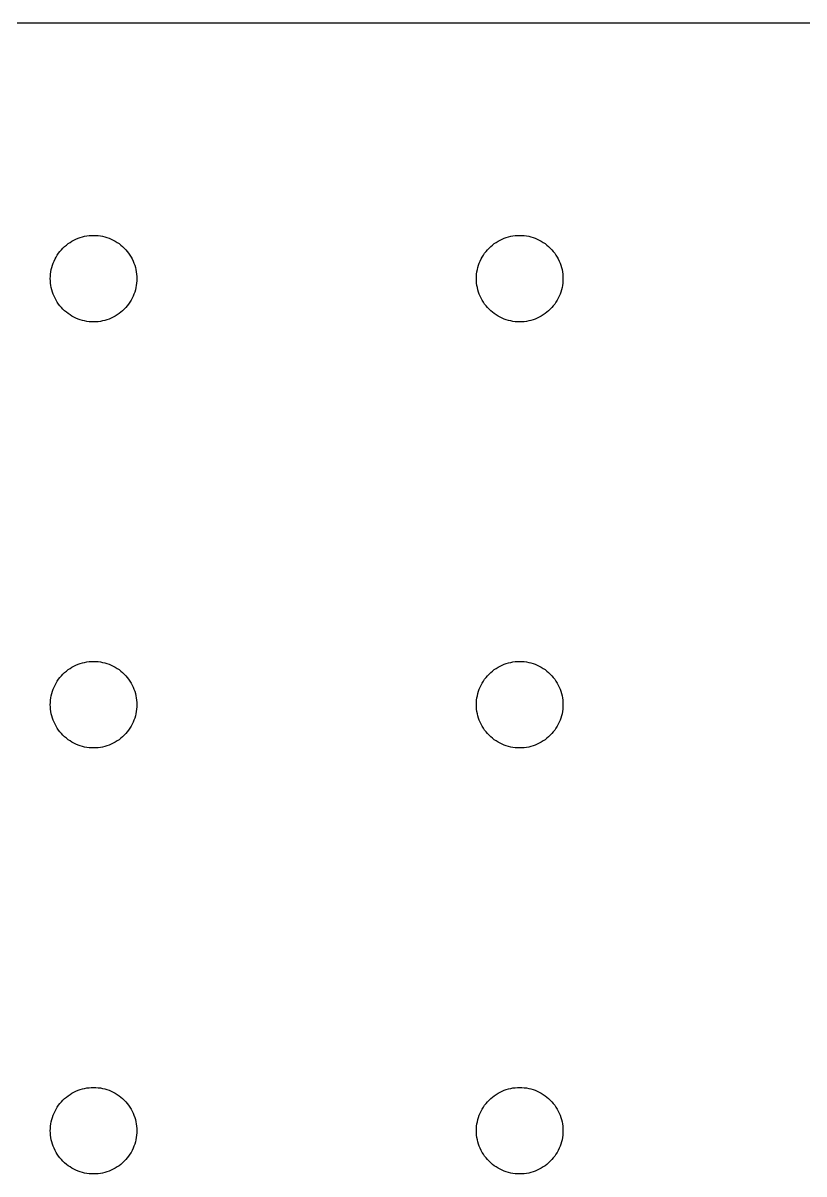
# Model space of a CAD drawing. Header units: metres. Extents: x 0 to 406, y 0 to 165.
# Drawn here: x 86.8 to 145, y 79.3 to 165.1 of the extents above; entities that cross this region are included whole.
import ezdxf

# ---------------------------------------------------------------- set-up
doc = ezdxf.new("R2010")
doc.units = ezdxf.units.M

msp = doc.modelspace()

# ---------------------------------------------------------------- linework, layer by layer
for p, q in [((406.4, 165.1), (0, 165.1)), ((91.5705, 149.235), (91.7379, 149.257)), ((91.7379, 149.257), (91.9062, 149.271)), ((91.9062, 149.271), (92.075, 149.275)), ((92.075, 149.275), (92.2438, 149.271)), ((92.2438, 149.271), (92.4121, 149.257)), ((92.4121, 149.257), (92.5795, 149.235)), ((123.32, 149.235), (123.488, 149.257)), ((123.488, 149.257), (123.656, 149.271)), ((123.656, 149.271), (123.825, 149.275)), ((123.825, 149.275), (123.994, 149.271)), ((123.994, 149.271), (124.162, 149.257)), ((124.162, 149.257), (124.33, 149.235)), ((89.7946, 148.33), (89.9171, 148.447)), ((89.9171, 148.447), (90.0454, 148.556)), ((90.0454, 148.556), (90.1794, 148.659)), ((90.1794, 148.659), (90.3185, 148.755)), ((90.3185, 148.755), (90.4625, 148.843)), ((90.4625, 148.843), (90.6109, 148.923)), ((90.6109, 148.923), (90.7633, 148.996)), ((90.7633, 148.996), (90.9193, 149.061)), ((90.9193, 149.061), (91.0784, 149.117)), ((91.0784, 149.117), (91.2403, 149.165)), ((91.2403, 149.165), (91.4045, 149.205)), ((91.4045, 149.205), (91.5705, 149.235)), ((92.5795, 149.235), (92.7455, 149.205)), ((92.7455, 149.205), (92.9097, 149.165)), ((92.9097, 149.165), (93.0716, 149.117)), ((93.0716, 149.117), (93.2307, 149.061)), ((93.2307, 149.061), (93.3867, 148.996)), ((93.3867, 148.996), (93.5391, 148.923)), ((93.5391, 148.923), (93.6875, 148.843)), ((93.6875, 148.843), (93.8315, 148.755)), ((93.8315, 148.755), (93.9706, 148.659)), ((93.9706, 148.659), (94.1046, 148.556)), ((94.1046, 148.556), (94.2329, 148.447)), ((94.2329, 148.447), (94.3554, 148.33)), ((121.545, 148.33), (121.667, 148.447)), ((121.667, 148.447), (121.795, 148.556)), ((121.795, 148.556), (121.929, 148.659)), ((121.929, 148.659), (122.069, 148.755)), ((122.069, 148.755), (122.212, 148.843)), ((122.212, 148.843), (122.361, 148.923)), ((122.361, 148.923), (122.513, 148.996)), ((122.513, 148.996), (122.669, 149.061)), ((122.669, 149.061), (122.828, 149.117)), ((122.828, 149.117), (122.99, 149.165)), ((122.99, 149.165), (123.154, 149.205)), ((123.154, 149.205), (123.32, 149.235)), ((124.33, 149.235), (124.496, 149.205)), ((124.496, 149.205), (124.66, 149.165)), ((124.66, 149.165), (124.822, 149.117)), ((124.822, 149.117), (124.981, 149.061)), ((124.981, 149.061), (125.137, 148.996)), ((125.137, 148.996), (125.289, 148.923)), ((125.289, 148.923), (125.437, 148.843)), ((125.437, 148.843), (125.581, 148.755)), ((125.581, 148.755), (125.721, 148.659)), ((125.721, 148.659), (125.855, 148.556)), ((125.855, 148.556), (125.983, 148.447)), ((125.983, 148.447), (126.105, 148.33)), ((89.2015, 147.514), (89.2821, 147.662)), ((89.2821, 147.662), (89.3703, 147.806)), ((89.3703, 147.806), (89.4659, 147.946)), ((89.4659, 147.946), (89.5687, 148.08)), ((89.5687, 148.08), (89.6784, 148.208)), ((89.6784, 148.208), (89.7946, 148.33)), ((94.3554, 148.33), (94.4716, 148.208)), ((94.4716, 148.208), (94.5813, 148.08)), ((94.5813, 148.08), (94.6841, 147.946)), ((94.6841, 147.946), (94.7797, 147.806)), ((94.7797, 147.806), (94.8679, 147.662)), ((94.8679, 147.662), (94.9485, 147.514)), ((120.952, 147.514), (121.032, 147.662)), ((121.032, 147.662), (121.12, 147.806)), ((121.12, 147.806), (121.216, 147.946)), ((121.216, 147.946), (121.319, 148.08)), ((121.319, 148.08), (121.428, 148.208)), ((121.428, 148.208), (121.545, 148.33)), ((126.105, 148.33), (126.222, 148.208)), ((126.222, 148.208), (126.331, 148.08)), ((126.331, 148.08), (126.434, 147.946)), ((126.434, 147.946), (126.53, 147.806)), ((126.53, 147.806), (126.618, 147.662)), ((126.618, 147.662), (126.698, 147.514)), ((88.8897, 146.555), (88.9205, 146.721)), ((88.9205, 146.721), (88.9599, 146.885)), ((88.9599, 146.885), (89.0078, 147.047)), ((89.0078, 147.047), (89.0642, 147.206)), ((89.0642, 147.206), (89.1288, 147.362)), ((89.1288, 147.362), (89.2015, 147.514)), ((94.9485, 147.514), (95.0212, 147.362)), ((95.0212, 147.362), (95.0858, 147.206)), ((95.0858, 147.206), (95.1422, 147.047)), ((95.1422, 147.047), (95.1901, 146.885)), ((95.1901, 146.885), (95.2295, 146.721)), ((95.2295, 146.721), (95.2603, 146.555)), ((120.64, 146.555), (120.67, 146.721)), ((120.67, 146.721), (120.71, 146.885)), ((120.71, 146.885), (120.758, 147.047)), ((120.758, 147.047), (120.814, 147.206)), ((120.814, 147.206), (120.879, 147.362)), ((120.879, 147.362), (120.952, 147.514)), ((126.698, 147.514), (126.771, 147.362)), ((126.771, 147.362), (126.836, 147.206)), ((126.836, 147.206), (126.892, 147.047)), ((126.892, 147.047), (126.94, 146.885)), ((126.94, 146.885), (126.98, 146.721)), ((126.98, 146.721), (127.01, 146.555)), ((88.85, 146.05), (88.8544, 146.219)), ((88.8544, 145.881), (88.85, 146.05)), ((88.8544, 146.219), (88.8677, 146.387)), ((88.8677, 145.713), (88.8544, 145.881)), ((88.8677, 146.387), (88.8897, 146.555)), ((95.2603, 146.555), (95.2823, 146.387)), ((95.2823, 146.387), (95.2956, 146.219)), ((95.2956, 145.881), (95.2823, 145.713)), ((95.2956, 146.219), (95.3, 146.05)), ((95.3, 146.05), (95.2956, 145.881)), ((120.6, 146.05), (120.604, 146.219)), ((120.604, 145.881), (120.6, 146.05)), ((120.604, 146.219), (120.618, 146.387)), ((120.618, 145.713), (120.604, 145.881)), ((120.618, 146.387), (120.64, 146.555)), ((127.01, 146.555), (127.032, 146.387)), ((127.032, 146.387), (127.046, 146.219)), ((127.046, 145.881), (127.032, 145.713)), ((127.046, 146.219), (127.05, 146.05)), ((127.05, 146.05), (127.046, 145.881)), ((88.8897, 145.545), (88.8677, 145.713)), ((88.9205, 145.379), (88.8897, 145.545)), ((88.9599, 145.215), (88.9205, 145.379)), ((89.0078, 145.053), (88.9599, 145.215)), ((89.0642, 144.894), (89.0078, 145.053)), ((95.1422, 145.053), (95.0858, 144.894)), ((95.1901, 145.215), (95.1422, 145.053)), ((95.2295, 145.379), (95.1901, 145.215)), ((95.2603, 145.545), (95.2295, 145.379)), ((95.2823, 145.713), (95.2603, 145.545)), ((120.64, 145.545), (120.618, 145.713)), ((120.67, 145.379), (120.64, 145.545)), ((120.71, 145.215), (120.67, 145.379)), ((120.758, 145.053), (120.71, 145.215)), ((120.814, 144.894), (120.758, 145.053)), ((126.892, 145.053), (126.836, 144.894)), ((126.94, 145.215), (126.892, 145.053)), ((126.98, 145.379), (126.94, 145.215)), ((127.01, 145.545), (126.98, 145.379)), ((127.032, 145.713), (127.01, 145.545)), ((89.1288, 144.738), (89.0642, 144.894)), ((89.2015, 144.586), (89.1288, 144.738)), ((89.2821, 144.438), (89.2015, 144.586)), ((89.3703, 144.294), (89.2821, 144.438)), ((89.4659, 144.154), (89.3703, 144.294)), ((89.5687, 144.02), (89.4659, 144.154)), ((94.6841, 144.154), (94.5813, 144.02)), ((94.7797, 144.294), (94.6841, 144.154)), ((94.8679, 144.438), (94.7797, 144.294)), ((94.9485, 144.586), (94.8679, 144.438)), ((95.0212, 144.738), (94.9485, 144.586)), ((95.0858, 144.894), (95.0212, 144.738)), ((120.879, 144.738), (120.814, 144.894)), ((120.952, 144.586), (120.879, 144.738)), ((121.032, 144.438), (120.952, 144.586)), ((121.12, 144.294), (121.032, 144.438)), ((121.216, 144.154), (121.12, 144.294)), ((121.319, 144.02), (121.216, 144.154)), ((126.434, 144.154), (126.331, 144.02)), ((126.53, 144.294), (126.434, 144.154)), ((126.618, 144.438), (126.53, 144.294)), ((126.698, 144.586), (126.618, 144.438)), ((126.771, 144.738), (126.698, 144.586)), ((126.836, 144.894), (126.771, 144.738)), ((89.6784, 143.892), (89.5687, 144.02)), ((89.7946, 143.77), (89.6784, 143.892)), ((89.9171, 143.653), (89.7946, 143.77)), ((90.0454, 143.544), (89.9171, 143.653)), ((90.1794, 143.441), (90.0454, 143.544)), ((90.3185, 143.345), (90.1794, 143.441)), ((90.4625, 143.257), (90.3185, 143.345)), ((90.6109, 143.177), (90.4625, 143.257)), ((93.6875, 143.257), (93.5391, 143.177)), ((93.8315, 143.345), (93.6875, 143.257)), ((93.9706, 143.441), (93.8315, 143.345)), ((94.1046, 143.544), (93.9706, 143.441)), ((94.2329, 143.653), (94.1046, 143.544)), ((94.3554, 143.77), (94.2329, 143.653)), ((94.4716, 143.892), (94.3554, 143.77)), ((94.5813, 144.02), (94.4716, 143.892)), ((121.428, 143.892), (121.319, 144.02)), ((121.545, 143.77), (121.428, 143.892)), ((121.667, 143.653), (121.545, 143.77)), ((121.795, 143.544), (121.667, 143.653)), ((121.929, 143.441), (121.795, 143.544)), ((122.069, 143.345), (121.929, 143.441)), ((122.212, 143.257), (122.069, 143.345)), ((122.361, 143.177), (122.212, 143.257)), ((125.437, 143.257), (125.289, 143.177)), ((125.581, 143.345), (125.437, 143.257)), ((125.721, 143.441), (125.581, 143.345)), ((125.855, 143.544), (125.721, 143.441)), ((125.983, 143.653), (125.855, 143.544)), ((126.105, 143.77), (125.983, 143.653)), ((126.222, 143.892), (126.105, 143.77)), ((126.331, 144.02), (126.222, 143.892)), ((90.7633, 143.104), (90.6109, 143.177)), ((90.9193, 143.039), (90.7633, 143.104)), ((91.0784, 142.983), (90.9193, 143.039)), ((91.2403, 142.935), (91.0784, 142.983)), ((91.4045, 142.895), (91.2403, 142.935)), ((91.5705, 142.865), (91.4045, 142.895)), ((91.7379, 142.843), (91.5705, 142.865)), ((91.9062, 142.829), (91.7379, 142.843)), ((92.075, 142.825), (91.9062, 142.829)), ((92.2438, 142.829), (92.075, 142.825)), ((92.4121, 142.843), (92.2438, 142.829)), ((92.5795, 142.865), (92.4121, 142.843)), ((92.7455, 142.895), (92.5795, 142.865)), ((92.9097, 142.935), (92.7455, 142.895)), ((93.0716, 142.983), (92.9097, 142.935)), ((93.2307, 143.039), (93.0716, 142.983)), ((93.3867, 143.104), (93.2307, 143.039)), ((93.5391, 143.177), (93.3867, 143.104)), ((122.513, 143.104), (122.361, 143.177)), ((122.669, 143.039), (122.513, 143.104)), ((122.828, 142.983), (122.669, 143.039)), ((122.99, 142.935), (122.828, 142.983)), ((123.154, 142.895), (122.99, 142.935)), ((123.32, 142.865), (123.154, 142.895)), ((123.488, 142.843), (123.32, 142.865)), ((123.656, 142.829), (123.488, 142.843)), ((123.825, 142.825), (123.656, 142.829)), ((123.994, 142.829), (123.825, 142.825)), ((124.162, 142.843), (123.994, 142.829)), ((124.33, 142.865), (124.162, 142.843)), ((124.496, 142.895), (124.33, 142.865)), ((124.66, 142.935), (124.496, 142.895)), ((124.822, 142.983), (124.66, 142.935)), ((124.981, 143.039), (124.822, 142.983)), ((125.137, 143.104), (124.981, 143.039)), ((125.289, 143.177), (125.137, 143.104)), ((91.7379, 117.507), (91.9062, 117.521)), ((91.9062, 117.521), (92.075, 117.525)), ((92.075, 117.525), (92.2438, 117.521)), ((92.2438, 117.521), (92.4121, 117.507)), ((123.488, 117.507), (123.656, 117.521)), ((123.656, 117.521), (123.825, 117.525)), ((123.825, 117.525), (123.994, 117.521)), ((123.994, 117.521), (124.162, 117.507)), ((89.7946, 116.58), (89.9171, 116.697)), ((89.9171, 116.697), (90.0454, 116.806)), ((90.0454, 116.806), (90.1794, 116.909)), ((90.1794, 116.909), (90.3185, 117.005)), ((90.3185, 117.005), (90.4625, 117.093)), ((90.4625, 117.093), (90.6109, 117.173)), ((90.6109, 117.173), (90.7633, 117.246)), ((90.7633, 117.246), (90.9193, 117.311)), ((90.9193, 117.311), (91.0784, 117.367)), ((91.0784, 117.367), (91.2403, 117.415)), ((91.2403, 117.415), (91.4045, 117.455)), ((91.4045, 117.455), (91.5705, 117.485)), ((91.5705, 117.485), (91.7379, 117.507)), ((92.4121, 117.507), (92.5795, 117.485)), ((92.5795, 117.485), (92.7455, 117.455)), ((92.7455, 117.455), (92.9097, 117.415)), ((92.9097, 117.415), (93.0716, 117.367)), ((93.0716, 117.367), (93.2307, 117.311)), ((93.2307, 117.311), (93.3867, 117.246)), ((93.3867, 117.246), (93.5391, 117.173)), ((93.5391, 117.173), (93.6875, 117.093)), ((93.6875, 117.093), (93.8315, 117.005)), ((93.8315, 117.005), (93.9706, 116.909)), ((93.9706, 116.909), (94.1046, 116.806)), ((94.1046, 116.806), (94.2329, 116.697)), ((94.2329, 116.697), (94.3554, 116.58)), ((121.545, 116.58), (121.667, 116.697)), ((121.667, 116.697), (121.795, 116.806)), ((121.795, 116.806), (121.929, 116.909)), ((121.929, 116.909), (122.069, 117.005)), ((122.069, 117.005), (122.212, 117.093)), ((122.212, 117.093), (122.361, 117.173)), ((122.361, 117.173), (122.513, 117.246)), ((122.513, 117.246), (122.669, 117.311)), ((122.669, 117.311), (122.828, 117.367)), ((122.828, 117.367), (122.99, 117.415)), ((122.99, 117.415), (123.154, 117.455)), ((123.154, 117.455), (123.32, 117.485)), ((123.32, 117.485), (123.488, 117.507)), ((124.162, 117.507), (124.33, 117.485)), ((124.33, 117.485), (124.496, 117.455)), ((124.496, 117.455), (124.66, 117.415)), ((124.66, 117.415), (124.822, 117.367)), ((124.822, 117.367), (124.981, 117.311)), ((124.981, 117.311), (125.137, 117.246)), ((125.137, 117.246), (125.289, 117.173)), ((125.289, 117.173), (125.437, 117.093)), ((125.437, 117.093), (125.581, 117.005)), ((125.581, 117.005), (125.721, 116.909)), ((125.721, 116.909), (125.855, 116.806)), ((125.855, 116.806), (125.983, 116.697)), ((125.983, 116.697), (126.105, 116.58)), ((89.2015, 115.764), (89.2821, 115.912)), ((89.2821, 115.912), (89.3703, 116.056)), ((89.3703, 116.056), (89.4659, 116.196)), ((89.4659, 116.196), (89.5687, 116.33)), ((89.5687, 116.33), (89.6784, 116.458)), ((89.6784, 116.458), (89.7946, 116.58)), ((94.3554, 116.58), (94.4716, 116.458)), ((94.4716, 116.458), (94.5813, 116.33)), ((94.5813, 116.33), (94.6841, 116.196)), ((94.6841, 116.196), (94.7797, 116.056)), ((94.7797, 116.056), (94.8679, 115.912)), ((94.8679, 115.912), (94.9485, 115.764)), ((120.952, 115.764), (121.032, 115.912)), ((121.032, 115.912), (121.12, 116.056)), ((121.12, 116.056), (121.216, 116.196)), ((121.216, 116.196), (121.319, 116.33)), ((121.319, 116.33), (121.428, 116.458)), ((121.428, 116.458), (121.545, 116.58)), ((126.105, 116.58), (126.222, 116.458)), ((126.222, 116.458), (126.331, 116.33)), ((126.331, 116.33), (126.434, 116.196)), ((126.434, 116.196), (126.53, 116.056)), ((126.53, 116.056), (126.618, 115.912)), ((126.618, 115.912), (126.698, 115.764)), ((88.8897, 114.805), (88.9205, 114.971)), ((88.9205, 114.971), (88.9599, 115.135)), ((88.9599, 115.135), (89.0078, 115.297)), ((89.0078, 115.297), (89.0642, 115.456)), ((89.0642, 115.456), (89.1288, 115.612)), ((89.1288, 115.612), (89.2015, 115.764)), ((94.9485, 115.764), (95.0212, 115.612)), ((95.0212, 115.612), (95.0858, 115.456)), ((95.0858, 115.456), (95.1422, 115.297)), ((95.1422, 115.297), (95.1901, 115.135)), ((95.1901, 115.135), (95.2295, 114.971)), ((95.2295, 114.971), (95.2603, 114.805)), ((120.64, 114.805), (120.67, 114.971)), ((120.67, 114.971), (120.71, 115.135)), ((120.71, 115.135), (120.758, 115.297)), ((120.758, 115.297), (120.814, 115.456)), ((120.814, 115.456), (120.879, 115.612)), ((120.879, 115.612), (120.952, 115.764)), ((126.698, 115.764), (126.771, 115.612)), ((126.771, 115.612), (126.836, 115.456)), ((126.836, 115.456), (126.892, 115.297)), ((126.892, 115.297), (126.94, 115.135)), ((126.94, 115.135), (126.98, 114.971)), ((126.98, 114.971), (127.01, 114.805)), ((88.85, 114.3), (88.8544, 114.469)), ((88.8544, 114.131), (88.85, 114.3)), ((88.8544, 114.469), (88.8677, 114.637)), ((88.8677, 113.963), (88.8544, 114.131)), ((88.8677, 114.637), (88.8897, 114.805)), ((95.2603, 114.805), (95.2823, 114.637)), ((95.2823, 114.637), (95.2956, 114.469)), ((95.2956, 114.131), (95.2823, 113.963)), ((95.2956, 114.469), (95.3, 114.3)), ((95.3, 114.3), (95.2956, 114.131)), ((120.6, 114.3), (120.604, 114.469)), ((120.604, 114.131), (120.6, 114.3)), ((120.604, 114.469), (120.618, 114.637)), ((120.618, 113.963), (120.604, 114.131)), ((120.618, 114.637), (120.64, 114.805)), ((127.01, 114.805), (127.032, 114.637)), ((127.032, 114.637), (127.046, 114.469)), ((127.046, 114.131), (127.032, 113.963)), ((127.046, 114.469), (127.05, 114.3)), ((127.05, 114.3), (127.046, 114.131)), ((88.8897, 113.795), (88.8677, 113.963)), ((88.9205, 113.629), (88.8897, 113.795)), ((88.9599, 113.465), (88.9205, 113.629)), ((89.0078, 113.303), (88.9599, 113.465)), ((89.0642, 113.144), (89.0078, 113.303)), ((95.1422, 113.303), (95.0858, 113.144)), ((95.1901, 113.465), (95.1422, 113.303)), ((95.2295, 113.629), (95.1901, 113.465)), ((95.2603, 113.795), (95.2295, 113.629)), ((95.2823, 113.963), (95.2603, 113.795)), ((120.64, 113.795), (120.618, 113.963)), ((120.67, 113.629), (120.64, 113.795)), ((120.71, 113.465), (120.67, 113.629)), ((120.758, 113.303), (120.71, 113.465)), ((120.814, 113.144), (120.758, 113.303)), ((126.892, 113.303), (126.836, 113.144)), ((126.94, 113.465), (126.892, 113.303)), ((126.98, 113.629), (126.94, 113.465)), ((127.01, 113.795), (126.98, 113.629)), ((127.032, 113.963), (127.01, 113.795)), ((89.1288, 112.988), (89.0642, 113.144)), ((89.2015, 112.836), (89.1288, 112.988)), ((89.2821, 112.688), (89.2015, 112.836)), ((89.3703, 112.544), (89.2821, 112.688)), ((89.4659, 112.404), (89.3703, 112.544)), ((89.5687, 112.27), (89.4659, 112.404)), ((94.6841, 112.404), (94.5813, 112.27)), ((94.7797, 112.544), (94.6841, 112.404)), ((94.8679, 112.688), (94.7797, 112.544)), ((94.9485, 112.836), (94.8679, 112.688)), ((95.0212, 112.988), (94.9485, 112.836)), ((95.0858, 113.144), (95.0212, 112.988)), ((120.879, 112.988), (120.814, 113.144)), ((120.952, 112.836), (120.879, 112.988)), ((121.032, 112.688), (120.952, 112.836)), ((121.12, 112.544), (121.032, 112.688)), ((121.216, 112.404), (121.12, 112.544)), ((121.319, 112.27), (121.216, 112.404)), ((126.434, 112.404), (126.331, 112.27)), ((126.53, 112.544), (126.434, 112.404)), ((126.618, 112.688), (126.53, 112.544)), ((126.698, 112.836), (126.618, 112.688)), ((126.771, 112.988), (126.698, 112.836)), ((126.836, 113.144), (126.771, 112.988)), ((89.6784, 112.142), (89.5687, 112.27)), ((89.7946, 112.02), (89.6784, 112.142)), ((89.9171, 111.903), (89.7946, 112.02)), ((90.0454, 111.794), (89.9171, 111.903)), ((90.1794, 111.691), (90.0454, 111.794)), ((90.3185, 111.595), (90.1794, 111.691)), ((90.4625, 111.507), (90.3185, 111.595)), ((93.8315, 111.595), (93.6875, 111.507)), ((93.9706, 111.691), (93.8315, 111.595)), ((94.1046, 111.794), (93.9706, 111.691)), ((94.2329, 111.903), (94.1046, 111.794)), ((94.3554, 112.02), (94.2329, 111.903)), ((94.4716, 112.142), (94.3554, 112.02)), ((94.5813, 112.27), (94.4716, 112.142)), ((121.428, 112.142), (121.319, 112.27)), ((121.545, 112.02), (121.428, 112.142)), ((121.667, 111.903), (121.545, 112.02)), ((121.795, 111.794), (121.667, 111.903)), ((121.929, 111.691), (121.795, 111.794)), ((122.069, 111.595), (121.929, 111.691)), ((122.212, 111.507), (122.069, 111.595)), ((125.581, 111.595), (125.437, 111.507)), ((125.721, 111.691), (125.581, 111.595)), ((125.855, 111.794), (125.721, 111.691)), ((125.983, 111.903), (125.855, 111.794)), ((126.105, 112.02), (125.983, 111.903)), ((126.222, 112.142), (126.105, 112.02)), ((126.331, 112.27), (126.222, 112.142)), ((90.6109, 111.427), (90.4625, 111.507)), ((90.7633, 111.354), (90.6109, 111.427)), ((90.9193, 111.289), (90.7633, 111.354)), ((91.0784, 111.233), (90.9193, 111.289)), ((91.2403, 111.185), (91.0784, 111.233)), ((91.4045, 111.145), (91.2403, 111.185)), ((91.5705, 111.115), (91.4045, 111.145)), ((91.7379, 111.093), (91.5705, 111.115)), ((91.9062, 111.079), (91.7379, 111.093)), ((92.075, 111.075), (91.9062, 111.079)), ((92.2438, 111.079), (92.075, 111.075)), ((92.4121, 111.093), (92.2438, 111.079)), ((92.5795, 111.115), (92.4121, 111.093)), ((92.7455, 111.145), (92.5795, 111.115)), ((92.9097, 111.185), (92.7455, 111.145)), ((93.0716, 111.233), (92.9097, 111.185)), ((93.2307, 111.289), (93.0716, 111.233)), ((93.3867, 111.354), (93.2307, 111.289)), ((93.5391, 111.427), (93.3867, 111.354)), ((93.6875, 111.507), (93.5391, 111.427)), ((122.361, 111.427), (122.212, 111.507)), ((122.513, 111.354), (122.361, 111.427)), ((122.669, 111.289), (122.513, 111.354)), ((122.828, 111.233), (122.669, 111.289)), ((122.99, 111.185), (122.828, 111.233)), ((123.154, 111.145), (122.99, 111.185)), ((123.32, 111.115), (123.154, 111.145)), ((123.488, 111.093), (123.32, 111.115)), ((123.656, 111.079), (123.488, 111.093)), ((123.825, 111.075), (123.656, 111.079)), ((123.994, 111.079), (123.825, 111.075)), ((124.162, 111.093), (123.994, 111.079)), ((124.33, 111.115), (124.162, 111.093)), ((124.496, 111.145), (124.33, 111.115)), ((124.66, 111.185), (124.496, 111.145)), ((124.822, 111.233), (124.66, 111.185)), ((124.981, 111.289), (124.822, 111.233)), ((125.137, 111.354), (124.981, 111.289)), ((125.289, 111.427), (125.137, 111.354)), ((125.437, 111.507), (125.289, 111.427)), ((91.9062, 85.7706), (92.075, 85.775)), ((92.075, 85.775), (92.2438, 85.7706)), ((123.656, 85.7706), (123.825, 85.775)), ((123.825, 85.775), (123.994, 85.7706)), ((89.7946, 84.8304), (89.9171, 84.9466)), ((89.9171, 84.9466), (90.0454, 85.0563)), ((90.0454, 85.0563), (90.1794, 85.1591)), ((90.1794, 85.1591), (90.3185, 85.2547)), ((90.3185, 85.2547), (90.4625, 85.3429)), ((90.4625, 85.3429), (90.6109, 85.4235)), ((90.6109, 85.4235), (90.7633, 85.4962)), ((90.7633, 85.4962), (90.9193, 85.5608)), ((90.9193, 85.5608), (91.0784, 85.6172)), ((91.0784, 85.6172), (91.2403, 85.6651)), ((91.2403, 85.6651), (91.4045, 85.7045)), ((91.4045, 85.7045), (91.5705, 85.7353)), ((91.5705, 85.7353), (91.7379, 85.7573)), ((91.7379, 85.7573), (91.9062, 85.7706)), ((92.2438, 85.7706), (92.4121, 85.7573)), ((92.4121, 85.7573), (92.5795, 85.7353)), ((92.5795, 85.7353), (92.7455, 85.7045)), ((92.7455, 85.7045), (92.9097, 85.6651)), ((92.9097, 85.6651), (93.0716, 85.6172)), ((93.0716, 85.6172), (93.2307, 85.5608)), ((93.2307, 85.5608), (93.3867, 85.4962)), ((93.3867, 85.4962), (93.5391, 85.4235)), ((93.5391, 85.4235), (93.6875, 85.3429)), ((93.6875, 85.3429), (93.8315, 85.2547)), ((93.8315, 85.2547), (93.9706, 85.1591)), ((93.9706, 85.1591), (94.1046, 85.0563)), ((94.1046, 85.0563), (94.2329, 84.9466)), ((94.2329, 84.9466), (94.3554, 84.8304)), ((121.545, 84.8304), (121.667, 84.9466)), ((121.667, 84.9466), (121.795, 85.0563)), ((121.795, 85.0563), (121.929, 85.1591)), ((121.929, 85.1591), (122.069, 85.2547)), ((122.069, 85.2547), (122.212, 85.3429)), ((122.212, 85.3429), (122.361, 85.4235)), ((122.361, 85.4235), (122.513, 85.4962)), ((122.513, 85.4962), (122.669, 85.5608)), ((122.669, 85.5608), (122.828, 85.6172)), ((122.828, 85.6172), (122.99, 85.6651)), ((122.99, 85.6651), (123.154, 85.7045)), ((123.154, 85.7045), (123.32, 85.7353)), ((123.32, 85.7353), (123.488, 85.7573)), ((123.488, 85.7573), (123.656, 85.7706)), ((123.994, 85.7706), (124.162, 85.7573)), ((124.162, 85.7573), (124.33, 85.7353)), ((124.33, 85.7353), (124.496, 85.7045)), ((124.496, 85.7045), (124.66, 85.6651)), ((124.66, 85.6651), (124.822, 85.6172)), ((124.822, 85.6172), (124.981, 85.5608)), ((124.981, 85.5608), (125.137, 85.4962)), ((125.137, 85.4962), (125.289, 85.4235)), ((125.289, 85.4235), (125.437, 85.3429)), ((125.437, 85.3429), (125.581, 85.2547)), ((125.581, 85.2547), (125.721, 85.1591)), ((125.721, 85.1591), (125.855, 85.0563)), ((125.855, 85.0563), (125.983, 84.9466)), ((125.983, 84.9466), (126.105, 84.8304)), ((89.2015, 84.0141), (89.2821, 84.1625)), ((89.2821, 84.1625), (89.3703, 84.3065)), ((89.3703, 84.3065), (89.4659, 84.4456)), ((89.4659, 84.4456), (89.5687, 84.5796)), ((89.5687, 84.5796), (89.6784, 84.7079)), ((89.6784, 84.7079), (89.7946, 84.8304)), ((94.3554, 84.8304), (94.4716, 84.7079)), ((94.4716, 84.7079), (94.5813, 84.5796)), ((94.5813, 84.5796), (94.6841, 84.4456)), ((94.6841, 84.4456), (94.7797, 84.3065)), ((94.7797, 84.3065), (94.8679, 84.1625)), ((94.8679, 84.1625), (94.9485, 84.0141)), ((120.952, 84.0141), (121.032, 84.1625)), ((121.032, 84.1625), (121.12, 84.3065)), ((121.12, 84.3065), (121.216, 84.4456)), ((121.216, 84.4456), (121.319, 84.5796)), ((121.319, 84.5796), (121.428, 84.7079)), ((121.428, 84.7079), (121.545, 84.8304)), ((126.105, 84.8304), (126.222, 84.7079)), ((126.222, 84.7079), (126.331, 84.5796)), ((126.331, 84.5796), (126.434, 84.4456)), ((126.434, 84.4456), (126.53, 84.3065)), ((126.53, 84.3065), (126.618, 84.1625)), ((126.618, 84.1625), (126.698, 84.0141)), ((88.8897, 83.0545), (88.9205, 83.2205)), ((88.9205, 83.2205), (88.9599, 83.3847)), ((88.9599, 83.3847), (89.0078, 83.5466)), ((89.0078, 83.5466), (89.0642, 83.7057)), ((89.0642, 83.7057), (89.1288, 83.8617)), ((89.1288, 83.8617), (89.2015, 84.0141)), ((94.9485, 84.0141), (95.0212, 83.8617)), ((95.0212, 83.8617), (95.0858, 83.7057)), ((95.0858, 83.7057), (95.1422, 83.5466)), ((95.1422, 83.5466), (95.1901, 83.3847)), ((95.1901, 83.3847), (95.2295, 83.2205)), ((95.2295, 83.2205), (95.2603, 83.0545)), ((120.64, 83.0545), (120.67, 83.2205)), ((120.67, 83.2205), (120.71, 83.3847)), ((120.71, 83.3847), (120.758, 83.5466)), ((120.758, 83.5466), (120.814, 83.7057)), ((120.814, 83.7057), (120.879, 83.8617)), ((120.879, 83.8617), (120.952, 84.0141)), ((126.698, 84.0141), (126.771, 83.8617)), ((126.771, 83.8617), (126.836, 83.7057)), ((126.836, 83.7057), (126.892, 83.5466)), ((126.892, 83.5466), (126.94, 83.3847)), ((126.94, 83.3847), (126.98, 83.2205)), ((126.98, 83.2205), (127.01, 83.0545)), ((88.85, 82.55), (88.8544, 82.7188)), ((88.8544, 82.3812), (88.85, 82.55)), ((88.8544, 82.7188), (88.8677, 82.8871)), ((88.8677, 82.2129), (88.8544, 82.3812)), ((88.8677, 82.8871), (88.8897, 83.0545)), ((95.2603, 83.0545), (95.2823, 82.8871)), ((95.2823, 82.8871), (95.2956, 82.7188)), ((95.2956, 82.3812), (95.2823, 82.2129)), ((95.2956, 82.7188), (95.3, 82.55)), ((95.3, 82.55), (95.2956, 82.3812)), ((120.6, 82.55), (120.604, 82.7188)), ((120.604, 82.3812), (120.6, 82.55)), ((120.604, 82.7188), (120.618, 82.8871)), ((120.618, 82.2129), (120.604, 82.3812)), ((120.618, 82.8871), (120.64, 83.0545)), ((127.01, 83.0545), (127.032, 82.8871)), ((127.032, 82.8871), (127.046, 82.7188)), ((127.046, 82.3812), (127.032, 82.2129)), ((127.046, 82.7188), (127.05, 82.55)), ((127.05, 82.55), (127.046, 82.3812)), ((88.8897, 82.0455), (88.8677, 82.2129)), ((88.9205, 81.8795), (88.8897, 82.0455)), ((88.9599, 81.7153), (88.9205, 81.8795)), ((89.0078, 81.5534), (88.9599, 81.7153)), ((89.0642, 81.3943), (89.0078, 81.5534)), ((95.1422, 81.5534), (95.0858, 81.3943)), ((95.1901, 81.7153), (95.1422, 81.5534)), ((95.2295, 81.8795), (95.1901, 81.7153)), ((95.2603, 82.0455), (95.2295, 81.8795)), ((95.2823, 82.2129), (95.2603, 82.0455)), ((120.64, 82.0455), (120.618, 82.2129)), ((120.67, 81.8795), (120.64, 82.0455)), ((120.71, 81.7153), (120.67, 81.8795)), ((120.758, 81.5534), (120.71, 81.7153)), ((120.814, 81.3943), (120.758, 81.5534)), ((126.892, 81.5534), (126.836, 81.3943)), ((126.94, 81.7153), (126.892, 81.5534)), ((126.98, 81.8795), (126.94, 81.7153)), ((127.01, 82.0455), (126.98, 81.8795)), ((127.032, 82.2129), (127.01, 82.0455)), ((89.1288, 81.2383), (89.0642, 81.3943)), ((89.2015, 81.0859), (89.1288, 81.2383)), ((89.2821, 80.9375), (89.2015, 81.0859)), ((89.3703, 80.7935), (89.2821, 80.9375)), ((89.4659, 80.6544), (89.3703, 80.7935)), ((89.5687, 80.5204), (89.4659, 80.6544)), ((94.6841, 80.6544), (94.5813, 80.5204)), ((94.7797, 80.7935), (94.6841, 80.6544)), ((94.8679, 80.9375), (94.7797, 80.7935)), ((94.9485, 81.0859), (94.8679, 80.9375)), ((95.0212, 81.2383), (94.9485, 81.0859)), ((95.0858, 81.3943), (95.0212, 81.2383)), ((120.879, 81.2383), (120.814, 81.3943)), ((120.952, 81.0859), (120.879, 81.2383)), ((121.032, 80.9375), (120.952, 81.0859)), ((121.12, 80.7935), (121.032, 80.9375)), ((121.216, 80.6544), (121.12, 80.7935)), ((121.319, 80.5204), (121.216, 80.6544)), ((126.434, 80.6544), (126.331, 80.5204)), ((126.53, 80.7935), (126.434, 80.6544)), ((126.618, 80.9375), (126.53, 80.7935)), ((126.698, 81.0859), (126.618, 80.9375)), ((126.771, 81.2383), (126.698, 81.0859)), ((126.836, 81.3943), (126.771, 81.2383)), ((89.6784, 80.3921), (89.5687, 80.5204)), ((89.7946, 80.2696), (89.6784, 80.3921)), ((89.9171, 80.1534), (89.7946, 80.2696)), ((90.0454, 80.0437), (89.9171, 80.1534)), ((90.1794, 79.9409), (90.0454, 80.0437)), ((90.3185, 79.8453), (90.1794, 79.9409)), ((90.4625, 79.7571), (90.3185, 79.8453)), ((93.8315, 79.8453), (93.6875, 79.7571)), ((93.9706, 79.9409), (93.8315, 79.8453)), ((94.1046, 80.0437), (93.9706, 79.9409)), ((94.2329, 80.1534), (94.1046, 80.0437)), ((94.3554, 80.2696), (94.2329, 80.1534)), ((94.4716, 80.3921), (94.3554, 80.2696)), ((94.5813, 80.5204), (94.4716, 80.3921)), ((121.428, 80.3921), (121.319, 80.5204)), ((121.545, 80.2696), (121.428, 80.3921)), ((121.667, 80.1534), (121.545, 80.2696)), ((121.795, 80.0437), (121.667, 80.1534)), ((121.929, 79.9409), (121.795, 80.0437)), ((122.069, 79.8453), (121.929, 79.9409)), ((122.212, 79.7571), (122.069, 79.8453)), ((125.581, 79.8453), (125.437, 79.7571)), ((125.721, 79.9409), (125.581, 79.8453)), ((125.855, 80.0437), (125.721, 79.9409)), ((125.983, 80.1534), (125.855, 80.0437)), ((126.105, 80.2696), (125.983, 80.1534)), ((126.222, 80.3921), (126.105, 80.2696)), ((126.331, 80.5204), (126.222, 80.3921)), ((90.6109, 79.6765), (90.4625, 79.7571)), ((90.7633, 79.6038), (90.6109, 79.6765)), ((90.9193, 79.5392), (90.7633, 79.6038)), ((91.0784, 79.4828), (90.9193, 79.5392)), ((91.2403, 79.4349), (91.0784, 79.4828)), ((91.4045, 79.3955), (91.2403, 79.4349)), ((91.5705, 79.3647), (91.4045, 79.3955)), ((91.7379, 79.3427), (91.5705, 79.3647)), ((91.9062, 79.3294), (91.7379, 79.3427)), ((92.075, 79.325), (91.9062, 79.3294)), ((92.2438, 79.3294), (92.075, 79.325)), ((92.4121, 79.3427), (92.2438, 79.3294)), ((92.5795, 79.3647), (92.4121, 79.3427)), ((92.7455, 79.3955), (92.5795, 79.3647)), ((92.9097, 79.4349), (92.7455, 79.3955)), ((93.0716, 79.4828), (92.9097, 79.4349)), ((93.2307, 79.5392), (93.0716, 79.4828)), ((93.3867, 79.6038), (93.2307, 79.5392)), ((93.5391, 79.6765), (93.3867, 79.6038)), ((93.6875, 79.7571), (93.5391, 79.6765)), ((122.361, 79.6765), (122.212, 79.7571)), ((122.513, 79.6038), (122.361, 79.6765)), ((122.669, 79.5392), (122.513, 79.6038)), ((122.828, 79.4828), (122.669, 79.5392)), ((122.99, 79.4349), (122.828, 79.4828)), ((123.154, 79.3955), (122.99, 79.4349)), ((123.32, 79.3647), (123.154, 79.3955)), ((123.488, 79.3427), (123.32, 79.3647)), ((123.656, 79.3294), (123.488, 79.3427)), ((123.825, 79.325), (123.656, 79.3294)), ((123.994, 79.3294), (123.825, 79.325)), ((124.162, 79.3427), (123.994, 79.3294)), ((124.33, 79.3647), (124.162, 79.3427)), ((124.496, 79.3955), (124.33, 79.3647)), ((124.66, 79.4349), (124.496, 79.3955)), ((124.822, 79.4828), (124.66, 79.4349)), ((124.981, 79.5392), (124.822, 79.4828)), ((125.137, 79.6038), (124.981, 79.5392)), ((125.289, 79.6765), (125.137, 79.6038)), ((125.437, 79.7571), (125.289, 79.6765))]:
    msp.add_line(p, q)

doc.saveas('drawing.dxf')
